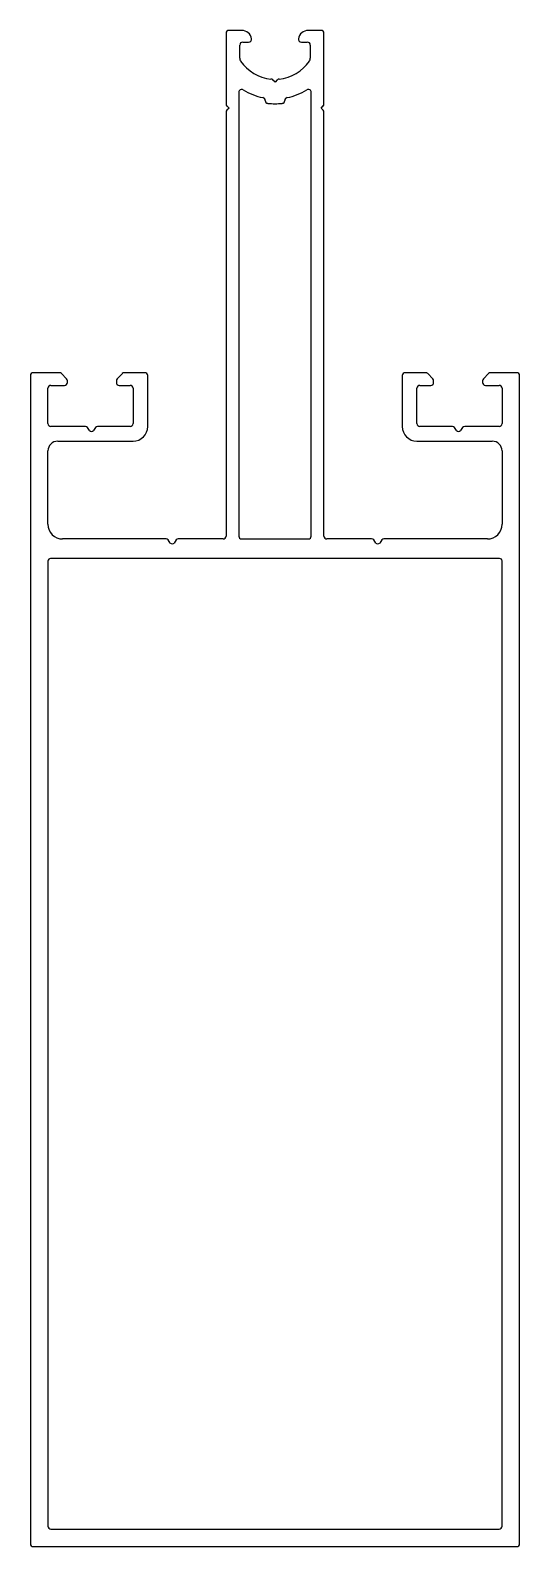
# Model space of a CAD drawing. Extents: x 853 to 903, y 472 to 627.
import ezdxf

# ---------------------------------------------------------------- set-up
doc = ezdxf.new("R2010")
doc.units = 0
doc.layers.get('0').update_dxf_attribs({"linetype": 'CONTINUOUS'})

msp = doc.modelspace()

# ---------------------------------------------------------------- linework, layer by layer
at = {"color": 0}
for p, q in [((873.27, 626.98), (873.27, 619.76)), ((874.88, 627.28), (873.57, 627.28)), ((882.97, 627.28), (881.66, 627.28)), ((883.27, 619.76), (883.27, 626.98)), ((874.67, 624.43), (874.67, 625.78)), ((874.97, 626.08), (875.57, 626.08)), ((880.97, 626.08), (881.57, 626.08)), ((881.87, 625.78), (881.87, 624.43)), ((878.27, 621.98), (878.03, 622.22)), ((878.5, 622.22), (878.27, 621.98)), ((874.57, 620.94), (874.57, 575.59)), ((881.97, 575.59), (881.97, 620.94)), ((873.27, 618.91), (873.27, 575.59)), ((873.36, 619.55), (873.57, 619.33)), ((873.57, 619.33), (873.36, 619.12)), ((882.97, 619.33), (883.18, 619.55)), ((883.18, 619.12), (882.97, 619.33)), ((883.27, 575.59), (883.27, 618.91)), ((856.24, 592.29), (853.57, 592.29)), ((856.98, 591.67), (856.45, 592.2)), ((862.67, 592.2), (862.15, 591.67)), ((864.96, 592.29), (862.88, 592.28)), ((893.65, 592.28), (891.57, 592.29)), ((894.39, 591.67), (893.87, 592.2)), ((900.09, 592.2), (899.56, 591.67)), ((902.97, 592.29), (900.3, 592.29)), ((853.27, 591.99), (853.27, 472.59)), ((855.07, 587.09), (855.07, 590.69)), ((855.37, 590.99), (856.76, 590.99)), ((857.06, 591.29), (857.06, 591.46)), ((862.06, 591.46), (862.06, 591.28)), ((862.36, 590.98), (863.46, 590.99)), ((863.76, 590.69), (863.76, 587.09)), ((865.26, 586.79), (865.26, 591.99)), ((891.27, 591.99), (891.27, 586.79)), ((892.77, 587.09), (892.77, 590.69)), ((893.07, 590.99), (894.18, 590.98)), ((894.48, 591.28), (894.48, 591.46)), ((899.47, 591.46), (899.47, 591.29)), ((899.77, 590.99), (901.17, 590.99)), ((901.47, 590.69), (901.47, 587.09)), ((903.27, 472.59), (903.27, 591.99)), ((858.89, 586.79), (855.37, 586.79)), ((859.3, 586.37), (859.1, 586.7)), ((859.93, 586.7), (859.73, 586.37)), ((863.46, 586.79), (860.14, 586.79)), ((896.4, 586.79), (893.07, 586.79)), ((896.81, 586.37), (896.61, 586.7)), ((897.43, 586.7), (897.23, 586.37)), ((901.17, 586.79), (897.65, 586.79)), ((856.07, 585.29), (863.76, 585.29)), ((892.77, 585.29), (900.47, 585.29)), ((855.07, 576.79), (855.07, 584.29)), ((901.47, 584.29), (901.47, 576.79)), ((867.14, 575.29), (856.57, 575.29)), ((867.56, 574.87), (867.36, 575.2)), ((868.18, 575.2), (867.98, 574.87)), ((872.97, 575.29), (868.39, 575.29)), ((874.87, 575.29), (881.67, 575.29)), ((888.14, 575.29), (883.57, 575.29)), ((888.56, 574.87), (888.36, 575.2)), ((889.18, 575.2), (888.98, 574.87)), ((899.97, 575.29), (889.39, 575.29)), ((855.07, 573.04), (855.07, 474.39)), ((901.22, 573.29), (855.32, 573.29)), ((901.47, 474.39), (901.47, 573.04)), ((855.37, 474.09), (901.17, 474.09)), ((853.57, 472.29), (902.97, 472.29))]:
    msp.add_line(p, q, dxfattribs=at)
for centre, radius, start, end in [((873.57, 626.98), 0.3, 90, 180), ((874.88, 626.28), 1, 8.2132, 90), ((875.57, 626.39), 0.301, 270.2729, 7.9403), ((881.66, 626.28), 1, 90, 171.7868), ((880.97, 626.38), 0.298, 171.3723, 270.4145), ((882.97, 626.98), 0.3, 0, 90), ((874.97, 625.78), 0.3, 90, 180), ((881.57, 625.78), 0.3, 0, 90), ((875.17, 624.43), 0.5, 180, 214.0164), ((878.27, 626.52), 4.24, 214.0164, 264.3591), ((878.27, 626.52), 4.24, 275.6409, 325.9836), ((881.37, 624.43), 0.5, 325.9836, 360), ((877.82, 622.01), 0.3, 45, 84.3591), ((878.72, 622.01), 0.3, 95.6409, 135), ((874.87, 620.94), 0.3, 58.676, 180), ((878.27, 626.52), 6.24, 238.676, 258.5346), ((876.97, 620.11), 0.3, 0.731, 78.5346), ((877.57, 620.12), 0.3, 180.731, 263.7594), ((878.97, 620.12), 0.3, 276.2406, 359.269), ((879.57, 620.11), 0.3, 101.4654, 179.269), ((878.27, 626.52), 6.24, 281.4654, 301.324), ((881.67, 620.94), 0.3, 0, 121.324), ((873.57, 619.76), 0.3, 180, 225), ((873.57, 618.91), 0.3, 135, 180), ((878.27, 626.52), 6.74, 263.7594, 276.2406), ((882.97, 619.76), 0.3, 315, 0), ((882.97, 618.91), 0.3, 0, 45), ((853.57, 591.99), 0.3, 90, 180), ((856.24, 591.99), 0.3, 45, 90), ((862.88, 591.98), 0.3, 90.0596, 135), ((864.96, 591.99), 0.3, 0, 90.0596), ((891.57, 591.99), 0.3, 89.9404, 180), ((893.65, 591.98), 0.3, 45, 89.9404), ((900.3, 591.99), 0.3, 90, 135), ((902.97, 591.99), 0.3, 0, 90), ((855.37, 590.69), 0.3, 90, 180), ((856.76, 591.29), 0.3, 270, 360), ((856.76, 591.46), 0.3, 360, 45), ((862.36, 591.46), 0.3, 135, 180), ((862.36, 591.28), 0.3, 180, 270.0983), ((863.46, 590.69), 0.3, 0, 90.0983), ((893.07, 590.69), 0.3, 89.9017, 180), ((894.18, 591.28), 0.3, 269.9017, 360), ((894.18, 591.46), 0.3, 360, 45), ((899.77, 591.46), 0.3, 135, 180), ((899.77, 591.29), 0.3, 180, 270), ((901.17, 590.69), 0.3, 0, 90), ((855.37, 587.09), 0.3, 180, 270), ((858.89, 586.49), 0.3, 45, 90), ((859.52, 586.59), 0.3, 225, 315), ((860.14, 586.49), 0.3, 90, 135), ((863.46, 587.09), 0.3, 270, 0), ((863.76, 586.79), 1.5, 270, 0), ((892.77, 586.79), 1.5, 180, 270), ((893.07, 587.09), 0.3, 180, 270), ((896.4, 586.49), 0.3, 45, 90), ((897.02, 586.59), 0.3, 225, 315), ((897.65, 586.49), 0.3, 90, 135), ((901.17, 587.09), 0.3, 270, 0), ((856.07, 584.29), 1, 90, 180), ((900.47, 584.29), 1, 0, 90), ((856.57, 576.79), 1.5, 180, 270), ((899.97, 576.79), 1.5, 270, 0), ((867.14, 574.99), 0.3, 45, 90), ((868.39, 574.99), 0.3, 90, 135), ((872.97, 575.59), 0.3, 270, 360), ((874.87, 575.59), 0.3, 180, 270), ((881.67, 575.59), 0.3, 270, 0), ((883.57, 575.59), 0.3, 180, 270), ((888.14, 574.99), 0.3, 45, 90), ((889.39, 574.99), 0.3, 90, 135), ((867.77, 575.09), 0.3, 225, 315), ((888.77, 575.09), 0.3, 225, 315), ((855.32, 573.04), 0.25, 90, 180), ((901.22, 573.04), 0.25, 0, 90), ((855.37, 474.39), 0.3, 180, 270), ((901.17, 474.39), 0.3, 270, 360), ((853.57, 472.59), 0.3, 180, 270), ((902.97, 472.59), 0.3, 270, 0)]:
    msp.add_arc(centre, radius, start, end, dxfattribs=at)

doc.saveas('drawing.dxf')
